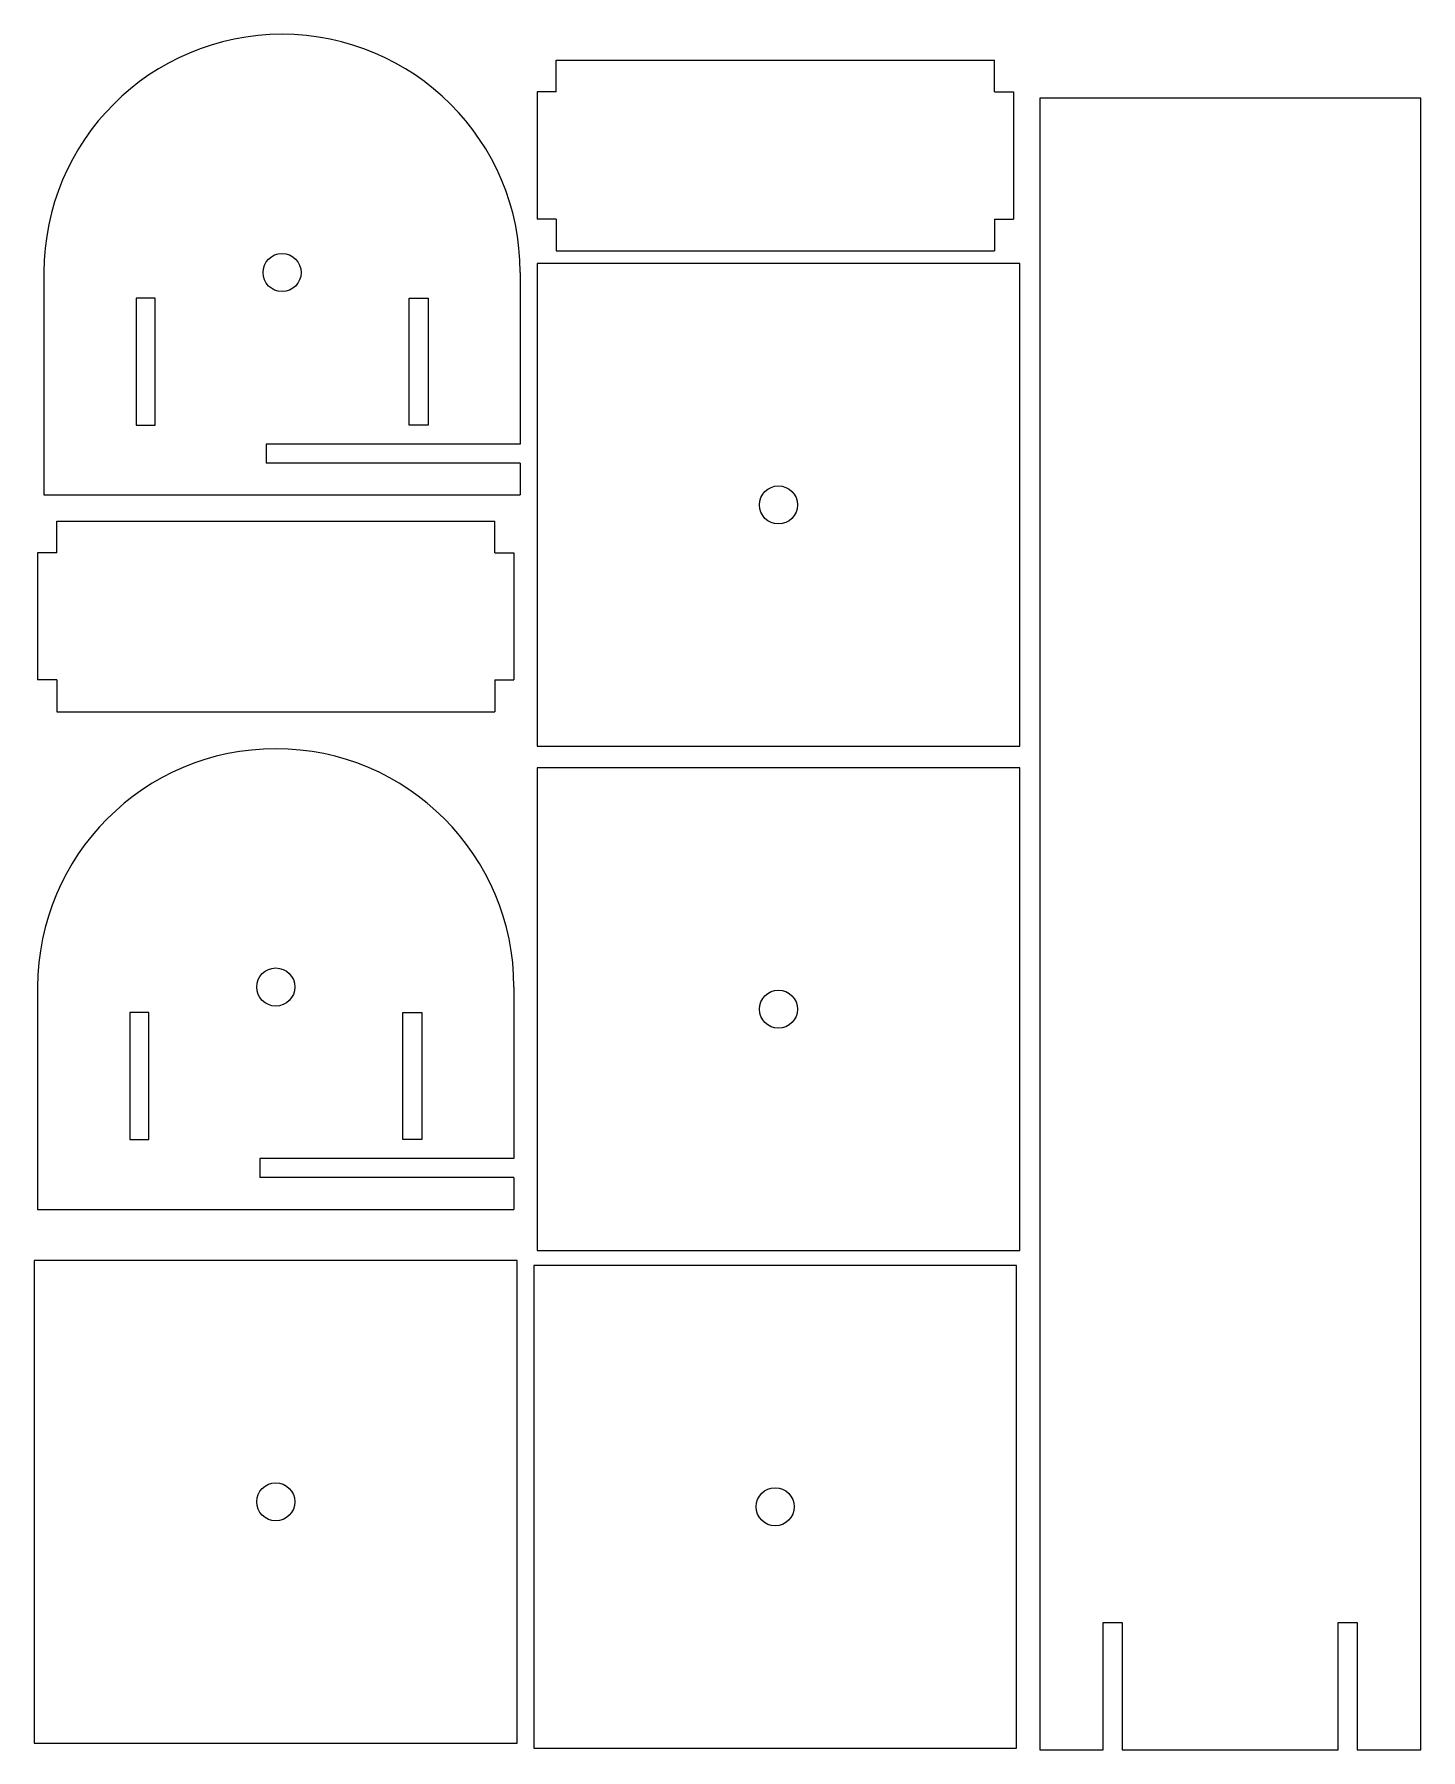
# Model space of a CAD drawing. Header units: millimetres. Extents: x 6 to 224, y 9 to 279.
import ezdxf

# ---------------------------------------------------------------- set-up
doc = ezdxf.new("R2010")
doc.units = ezdxf.units.MM

msp = doc.modelspace()

# ---------------------------------------------------------------- linework, layer by layer
at = {"color": 7, "linetype": 'Continuous', "lineweight": 25}
for p, q in [((87.75, 269.64), (87.75, 274.64)), ((87.75, 274.64), (156.75, 274.64)), ((156.75, 269.64), (156.75, 274.64)), ((84.75, 269.64), (84.75, 249.64)), ((87.75, 269.64), (84.75, 269.64)), ((156.75, 269.64), (159.75, 269.64)), ((159.75, 269.64), (159.75, 249.64)), ((223.89, 268.69), (163.89, 268.69)), ((163.89, 268.69), (163.89, 8.69)), ((223.89, 8.69), (223.89, 268.69)), ((87.75, 249.64), (84.75, 249.64)), ((87.75, 249.64), (87.75, 244.64)), ((156.75, 249.64), (156.75, 244.64)), ((156.75, 249.64), (159.75, 249.64)), ((87.75, 244.64), (156.75, 244.64)), ((7.08, 241.22), (7.08, 206.22)), ((82.08, 241.22), (82.08, 214.22)), ((160.78, 242.64), (84.73, 242.64)), ((84.73, 242.64), (84.73, 166.64)), ((160.78, 166.64), (160.78, 242.64)), ((24.58, 237.21), (21.58, 237.21)), ((21.58, 237.21), (21.58, 217.21)), ((24.58, 217.21), (24.58, 237.21)), ((64.58, 237.21), (67.58, 237.21)), ((64.58, 217.21), (64.58, 237.21)), ((67.58, 237.21), (67.58, 217.21)), ((21.58, 217.21), (24.58, 217.21)), ((67.58, 217.21), (64.58, 217.21)), ((82.08, 214.22), (42.08, 214.22)), ((42.08, 214.22), (42.08, 211.22)), ((82.08, 211.22), (42.08, 211.22)), ((82.08, 211.22), (82.08, 206.22)), ((7.08, 206.22), (82.08, 206.22)), ((9.09, 197.09), (9.09, 202.09)), ((9.09, 202.09), (78.09, 202.09)), ((78.09, 197.09), (78.09, 202.09)), ((6.09, 197.09), (6.09, 177.09)), ((9.09, 197.09), (6.09, 197.09)), ((78.09, 197.09), (81.09, 197.09)), ((81.09, 197.09), (81.09, 177.09)), ((9.09, 177.09), (6.09, 177.09)), ((9.09, 177.09), (9.09, 172.09)), ((78.09, 177.09), (78.09, 172.09)), ((78.09, 177.09), (81.09, 177.09)), ((9.09, 172.09), (78.09, 172.09)), ((84.73, 166.64), (160.78, 166.64)), ((160.78, 163.26), (84.73, 163.26)), ((84.73, 163.26), (84.73, 87.26)), ((160.78, 87.26), (160.78, 163.26)), ((6.09, 128.75), (6.09, 93.75)), ((81.09, 128.75), (81.09, 101.75)), ((23.59, 124.74), (20.59, 124.74)), ((20.59, 124.74), (20.59, 104.74)), ((23.59, 104.74), (23.59, 124.74)), ((63.59, 124.74), (66.59, 124.74)), ((63.59, 104.74), (63.59, 124.74)), ((66.59, 124.74), (66.59, 104.74)), ((20.59, 104.74), (23.59, 104.74)), ((66.59, 104.74), (63.59, 104.74)), ((81.09, 101.75), (41.09, 101.75)), ((41.09, 101.75), (41.09, 98.75)), ((81.09, 98.75), (41.09, 98.75)), ((81.09, 98.75), (81.09, 93.75)), ((6.09, 93.75), (81.09, 93.75)), ((84.73, 87.26), (160.78, 87.26)), ((81.61, 85.71), (5.56, 85.71)), ((5.56, 85.71), (5.56, 9.71)), ((81.61, 9.71), (81.61, 85.71)), ((160.26, 84.93), (84.21, 84.93)), ((84.21, 84.93), (84.21, 8.93)), ((160.26, 8.93), (160.26, 84.93)), ((173.89, 28.69), (176.89, 28.69)), ((173.89, 8.69), (173.89, 28.69)), ((176.89, 28.69), (176.89, 8.69)), ((210.89, 28.69), (213.89, 28.69)), ((210.89, 8.69), (210.89, 28.69)), ((213.89, 28.69), (213.89, 8.69)), ((5.56, 9.71), (81.61, 9.71)), ((84.21, 8.93), (160.26, 8.93)), ((163.89, 8.69), (173.89, 8.69)), ((176.89, 8.69), (210.89, 8.69)), ((213.89, 8.69), (223.89, 8.69))]:
    msp.add_line(p, q, dxfattribs=at)
for centre in [(44.58, 241.22), (122.75, 204.64), (43.59, 128.75), (122.75, 125.26), (43.59, 47.71), (122.23, 46.93)]:
    msp.add_circle(centre, 3, dxfattribs=at)
for centre in [(44.58, 241.22), (43.59, 128.75)]:
    msp.add_arc(centre, 37.5, 0, 180, dxfattribs=at)

doc.saveas('drawing.dxf')
